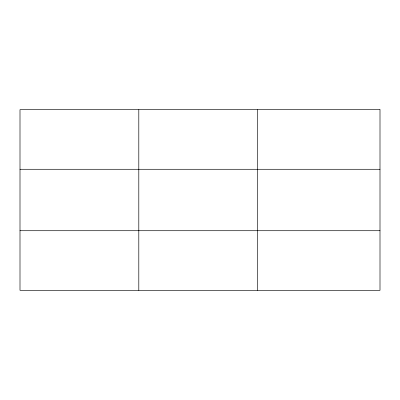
<?xml version="1.0" encoding="UTF-8"?>
<svg xmlns="http://www.w3.org/2000/svg" width="400" height="400" viewBox="0 0 400 400"><rect width="100%" height="100%" fill="white"/><g stroke="black" fill="none" stroke-linecap="round" stroke-linejoin="round"><path stroke-width="0.6" d="M138.8 109.665L138.8 290.335M257.6 109.665L257.6 290.335M20 169.285L380 169.285M20 230.715L380 230.715M380 109.665L380 290.335L20 290.335L20 109.665L380 109.665"/></g></svg>
